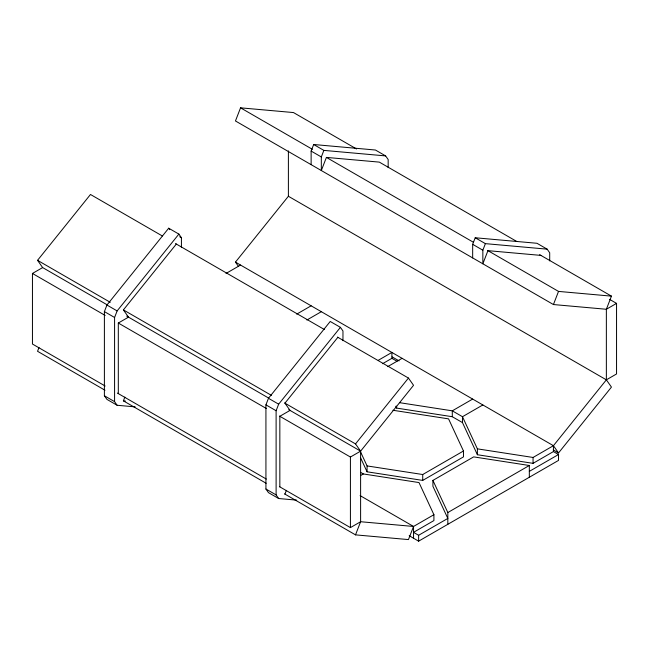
<?xml version="1.0" encoding="UTF-8"?>
<svg xmlns="http://www.w3.org/2000/svg" width="649" height="649" viewBox="0 0 649 649"><rect width="100%" height="100%" fill="white"/><g stroke="black" fill="none" stroke-linecap="round" stroke-linejoin="round"><path stroke-width="0.97" d="M38.997 347.531L37.545 351.287L104.992 390.227M135.162 406.874L117.128 405.268L106.939 399.386L104.392 395.76L104.392 311.601L106.939 305.038L168.699 228.213L178.881 234.094L181.428 237.712L181.428 247.415M117.128 405.268L114.581 401.642L114.581 317.483L117.128 310.92L178.881 234.094M266.163 483.278L123.383 400.847L124.859 397.107M356.552 148.978L293.486 112.561L240.552 107.831L235.457 120.965L553.427 304.543L606.361 309.265L616.55 303.383L616.55 373.962L606.361 379.843L553.427 445.701L533.056 457.464L477.388 448.848L462.477 416.715L452.288 410.833L399.606 402.68M311.131 164.651L311.131 151.071L313.678 144.508L375.438 150.024L385.62 155.906L388.167 159.524L388.167 167.637M516.855 241.525L379.332 162.12L326.415 157.407L321.32 170.533L321.32 156.953L323.867 150.39L385.62 155.906M296.698 500.136L278.656 498.521L268.467 492.64L265.928 489.022L265.928 404.854L268.467 398.291L330.227 321.466L340.417 327.347L342.964 330.974L342.964 340.676M278.656 498.521L276.109 494.903L276.109 410.736L278.656 404.173L340.417 327.347M284.935 494.116L286.387 490.36M284.562 493.897L355.514 534.865L360.609 521.731L360.609 451.152L355.514 443.908L284.562 402.948M472.667 257.913L472.667 244.324L475.214 237.761L536.966 243.278L547.156 249.159L549.703 252.786L549.703 260.898M540.877 255.39L487.943 250.66L482.848 263.794L482.848 250.206L485.395 243.643L547.156 249.159M360.787 472.48L363.335 473.948L419.003 482.564L433.913 514.698L413.543 526.461L408.448 539.587L355.514 534.865M553.427 304.543L558.521 291.409L611.455 296.139L606.361 309.265L606.361 379.843L611.455 387.096L558.521 452.945L553.264 449.911M107.458 304.998L42.639 267.575L37.545 260.33L90.479 194.481L162.307 235.952M118.313 393.61L118.313 323.032L128.494 317.15L123.399 309.898L176.333 244.048M238.288 266.147L235.457 262.123L288.391 196.266L288.391 150.901M337.869 337.31L284.935 403.159L290.03 410.403L279.841 416.285L279.841 486.864M355.514 443.908L408.448 378.059L337.496 337.091M279.468 416.074L350.419 457.034L360.609 451.152L413.543 385.303L408.448 378.059M105.154 386.009L32.45 344.035L32.45 273.456L42.639 267.575M226.014 273.456L240.552 265.06M296.698 314.14L311.131 305.809M306.888 320.022L321.32 311.69M378.318 360.276L391.899 352.439L391.899 358.321L382.561 363.708M387.656 366.653L402.088 358.321M472.667 399.07L452.288 410.833L452.288 416.715L462.477 422.596L477.388 454.73L533.056 463.345L553.427 451.582L558.521 454.519L558.521 460.401L418.629 541.169L409.186 535.709M360.787 475.425L363.335 473.948M482.848 404.952L462.477 416.715L462.477 422.596M360.674 452.142L367.066 465.917L422.726 474.524L463.475 450.998L448.564 418.865L392.896 410.257M360.674 458.024L367.066 471.799L422.726 480.406L463.475 456.88L463.475 450.998M279.468 486.653L350.419 527.613L360.609 521.731L413.543 526.461L413.543 538.224M433.913 514.698L433.913 520.579L413.543 532.342L418.629 535.287L447.826 518.429L432.915 486.288L432.915 480.406L473.665 456.88L529.324 465.495L529.324 477.258M447.826 524.311L447.826 512.548L529.324 465.495M529.324 471.377L558.521 454.519M123.399 400.855L125.403 401.033M395.776 406.266L396.628 408.099L452.288 416.715M539.627 254.668L611.455 296.139M609.541 299.343L616.55 303.383M313.678 144.508L323.867 150.39M475.214 237.761L485.395 243.643M240.552 107.831L312.38 149.302M326.398 157.399L473.559 242.353M487.569 250.449L558.521 291.409M311.131 151.071L321.32 156.953M472.667 244.324L482.848 250.206M288.391 196.266L606.361 379.843M235.457 262.123L553.427 445.701L558.521 452.945M392.093 356.853L399.103 360.901M391.899 358.321L396.993 361.258M179.732 236.731L181.428 237.712M175.441 243.537L324.354 329.505M37.545 260.33L110.249 302.304M123.383 309.889L271.42 395.363M126.725 316.128L268.629 398.056M288.781 409.689L360.609 451.152M106.939 305.038L117.128 310.92M268.467 398.291L278.656 404.173M104.392 311.601L114.581 317.483M265.928 404.854L276.109 410.736M32.45 273.456L105.154 315.43M118.296 323.024L266.325 408.489M360.106 495.609L413.543 526.461M117.42 393.091L266.325 479.067M104.392 395.76L114.581 401.642M265.928 489.022L276.109 494.903M168.699 228.213L169.714 229.657M432.915 480.406L447.826 512.548M553.427 445.701L553.427 451.582M533.056 457.464L533.056 463.345M477.388 448.848L477.388 454.73M422.726 474.524L422.726 480.406M418.629 535.287L418.629 541.169M396.628 406.144L396.628 408.099M367.066 465.917L367.066 471.799M350.419 457.034L350.419 527.613"/></g></svg>
